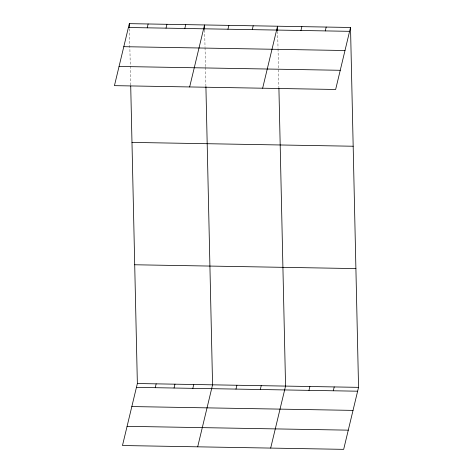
<?xml version="1.0" encoding="UTF-8"?>
<svg xmlns="http://www.w3.org/2000/svg" width="473" height="473" viewBox="0 0 473 473"><rect width="100%" height="100%" fill="white"/><g stroke="black" fill="none" stroke-linecap="round" stroke-linejoin="round"><path stroke-width="0.35" stroke-dasharray="2.37 1.77" d="M277.645 31.342L278.023 48.205M278.035 48.938L278.904 87.795M204.649 30.083L205.028 46.945M205.046 47.678L205.471 66.734M205.483 67.468L205.897 85.796M129.442 28.782L130.264 65.434M130.282 66.167L130.702 85.229"/><path stroke-width="0.71" d="M129.33 23.65L114.448 85.648L335.641 89.474L350.523 27.475L129.33 23.65L129.413 27.316M147.209 27.824L148.132 23.975M166.011 28.149L166.934 24.3M184.813 28.475L185.735 24.626M189.649 86.949L204.537 24.951L204.632 29.35M130.719 85.962L137.359 383.526L122.477 445.525L343.67 449.35L358.552 387.352L350.523 27.475M227.945 29.22L228.867 25.371M155.239 387.694L156.161 383.851M252.275 29.639L253.197 25.79M174.04 388.02L174.963 384.177M262.645 88.215L277.533 26.216L277.627 30.609M192.842 388.345L193.764 384.502M197.684 446.825L212.566 384.827L205.909 86.529M300.94 30.479L301.863 26.636M235.974 389.096L236.896 385.247M325.27 30.905L326.193 27.056M260.304 389.516L261.232 385.666M270.674 448.085L285.562 386.086L278.922 88.528M308.97 390.355L309.892 386.506M333.299 390.775L334.222 386.932M128.408 27.499L349.6 31.324M123.802 46.685L344.994 50.516M119.054 66.457L340.247 70.288M131.979 142.408L353.171 146.234M134.71 264.768L355.903 268.593M137.359 383.526L358.552 387.352M136.437 387.369L357.629 391.201M131.831 406.561L353.024 410.387M127.083 426.333L348.276 430.158"/></g></svg>
